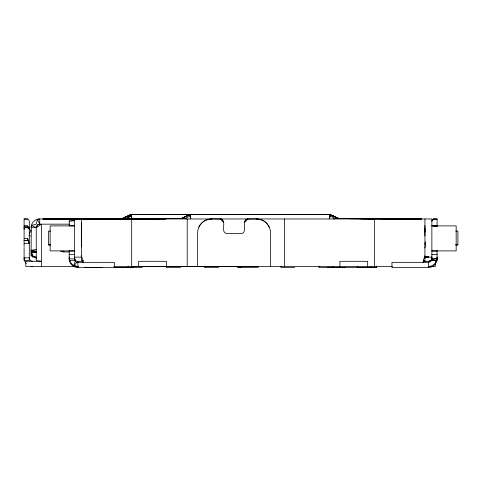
<?xml version="1.0" encoding="UTF-8"?>
<svg xmlns="http://www.w3.org/2000/svg" width="482" height="482" viewBox="0 0 482 482"><rect width="100%" height="100%" fill="white"/><g stroke="black" fill="none" stroke-linecap="round" stroke-linejoin="round"><path stroke-width="0.72" d="M83.097 262.786L83.097 260.605L81.362 260.605L81.362 222.425M437.078 257.033L437.06 258.346L437.078 257.834A8.676 8.676 0 0 1 428.402 266.51L435.342 266.51L435.342 261.304M424.931 225.474L424.961 235.933M423.196 262.786L423.196 261.304L428.402 261.304L430.083 260.864L431.348 259.671L431.872 257.033M360.759 218.834L421.461 218.961L338.756 218.448L330.146 215.141L329.495 216.189L329.495 218.961L330.236 214.454L130.941 214.454L122.741 218.418M431.83 258.352L431.872 257.834A3.47 3.47 0 0 1 428.402 261.304L428.402 267.546L391.962 267.546L391.962 262.341L428.402 262.341A3.47 3.47 0 0 0 431.872 258.87L437.078 258.87A8.676 8.676 0 0 1 428.402 267.546M437.078 250.538L437.078 260.605L431.872 260.605L431.872 218.961L39.717 218.961L37.469 219.256L36.246 224.166L31.336 225.395L31.041 255.267L32.776 256.996L32.776 255.038L31.041 253.412M424.931 248.019L425.347 245.043M425.347 241.741L424.931 244.446L425.419 243.356M124.236 218.473L124.477 217.49L125.965 216.773M183.232 218.473L183.473 217.49L190.679 214.635L189.932 214.454L181.738 218.418M69.776 260.907L69.215 257.834A8.676 8.676 0 0 0 77.891 266.51L73.86 265.516L75.499 260.346L74.421 257.834A3.47 3.47 0 0 0 76.156 260.834M270.498 266.094L270.498 232.842C270.474 228.884 268.739 224.998 265.757 222.395C260.702 217.671 253.333 219.147 247.109 219.063C242.627 220.545 245.109 226.721 244.47 230.071A3.47 3.47 0 0 1 241 233.541L227.118 233.541A3.47 3.47 0 0 1 223.648 230.071C223.009 226.721 225.492 220.539 221.009 219.063C214.526 219.021 206.664 217.683 201.687 223.027C199.102 225.612 197.65 229.197 197.62 232.842L197.62 266.51M424.931 255.834L423.196 260.605L424.931 260.605L424.931 228.36M29.179 233.866L31.041 230.643A3.47 3.47 0 0 1 29.306 227.637L27.57 225.901L24.1 225.901M198.861 227.106C201.042 222.636 205.76 218.738 210.983 219.382M73.86 265.516L77.891 261.304L83.097 261.304M431.872 221.166L433.607 218.961L437.078 218.961L437.078 226.498M431.872 220.696L433.607 218.961M123.338 218.569L124.639 217.388M182.335 218.569L183.636 217.388M188.215 215.255L181.419 218.448L83.609 219.045M124.139 217.991L129.218 215.255L131.682 214.635L330.236 214.454L338.436 218.418M183.136 217.991L189.938 214.454L330.242 214.454M130.941 214.454L127.531 216.044L127.332 216.587L127.579 217.617L131.682 215.273L129.393 216.906L127.332 216.587L122.422 218.448L100.744 218.587M127.362 217.701L131.255 216.189L130.953 214.683M186.359 217.701L190.251 216.189L189.95 214.683M420.563 218.961L335.472 218.346L333.616 218.961L335.568 218.382L364.687 218.587M436.349 258.515L431.348 259.671L436.517 260.907M72.686 218.961L74.421 220.696L69.215 221.286L73.674 219.949L69.215 219.557L72.794 219.075L69.215 218.961L69.215 225.901M36.246 251.929L32.776 251.929L31.041 250.194L36.246 249.61L31.788 250.947L36.246 251.339L32.668 251.821L36.246 251.929L32.776 252.146L31.041 250.905L32.776 255.496M69.788 224.166L39.717 224.166L37.982 224.636L36.246 227.637L36.246 260.605L41.452 261.304L25.835 261.304L25.835 266.51L78.632 266.51M207.911 219.437L211.502 218.961M31.041 255.123L32.776 256.846L34.861 256.671M428.402 256.599L428.402 257.135L424.931 257.117L428.402 256.9L426.317 256.695M69.215 219.557L73.125 219.4M32.336 251.49L36.246 251.339M433.499 219.075L437.078 218.961M437.078 225.901L433.499 226.016L435.644 226.305M88.302 218.961L96.508 218.834L43.187 218.961L97.003 218.611M112.179 218.593L125.609 218.382L127.561 218.961M238.976 266.781L236.078 266.51L241 267.546L258.352 267.546M186.558 218.961L184.606 218.382L131.682 218.961L131.255 216.189M42.723 218.961L125.609 218.382M89.447 218.961L184.606 218.382M258.352 266.51L237.03 266.642L241 267.546A8.676 8.676 0 0 1 237.487 266.805L241 267.546M166.019 218.822L131.682 218.961L166.157 218.84M43.187 218.961L96.581 218.846M90.038 218.961L155.517 218.822M84.832 218.961L166.097 218.816M238.066 266.54L131.682 266.51L131.682 214.635M115.602 267.546L133.418 267.287M358.53 267.546L376.346 267.522L376.346 266.034M24.1 246.543L24.1 218.961L27.57 218.961L29.306 220.696L29.306 260.605L24.1 260.605L24.1 247.423M69.215 219.43L73.15 219.43M220.37 219.376L221.816 219.376M433.143 219.43L437.078 219.424M69.215 225.787L74.421 225.787M431.872 225.787L437.078 225.787M74.421 225.901L50.128 225.901L50.128 250.893L74.421 250.893M431.872 225.901L456.165 225.901L456.165 250.893L431.872 250.893M24.1 226.112L27.57 226.112L27.57 226.727L29.306 228.378M433.607 226.112L437.078 226.112M29.306 227.637L24.1 227.637A8.676 8.676 0 0 0 24.269 229.336M24.1 227.733L27.57 227.733L29.306 229.287M50.622 231.107L48.393 231.107L48.393 244.989L50.622 244.989M455.671 231.107L457.9 231.107L457.9 244.989L455.671 244.989M24.1 238.457L27.57 238.457L29.306 243.392L24.1 243.283M24.1 240.482L28.565 240.482M24.1 240.596L28.565 240.596M48.393 244.754L50.622 244.754M455.671 244.754L457.9 244.754M69.215 251.008L74.421 251.008M431.872 251.008L437.078 251.008M60.539 251.002A6.941 6.941 0 0 0 64.01 251.929L69.372 251.929M69.215 254.363L74.421 254.363M431.872 254.363L437.078 254.363M74.421 257.135L81.362 257.135M424.931 257.135L431.872 257.135M113.746 266.51L392.39 266.51M114.33 267.546L114.33 262.341L77.891 262.341A3.47 3.47 0 0 1 74.421 258.87L69.215 258.87A8.676 8.676 0 0 0 77.891 267.546L142.094 267.546L142.094 266.45M294.791 267.546L280.91 267.546L280.91 266.064M376.346 267.546L319.084 267.546L319.084 266.064M246.302 219.376L247.748 219.376M257.135 219.382C262.359 218.738 267.082 222.63 269.257 227.106M345.576 267.546L327.76 267.287M102.648 267.546L84.832 267.287M349.558 218.786L421.461 218.961M372.875 218.961L368.387 218.888M368.423 218.611L418.454 218.961M335.568 218.382L374.61 218.961L374.61 266.51M335.472 218.346L350.432 218.593M24.1 218.961L27.679 219.075M32.776 256.846L36.246 256.966M32.776 252.146L36.246 252.405M423.871 261.069L425.949 261.304M423.72 261.13L425.052 261.304M256.617 218.961L260.208 219.437M330.116 214.876L336.701 217.49L336.942 218.473M329.923 216.189L333.815 217.701M330.224 214.683L337.038 217.991M31.336 225.395L36.246 227.637L41.452 224.166L41.452 266.51M331.959 215.255L333.827 216.322M336.538 217.388L337.84 218.569M63.015 250.941L64.01 251.929M190.029 215.141L190.679 216.189L190.679 218.961L190.251 216.189M29.306 243.392L27.57 238.457M37.469 219.256L39.717 224.166A3.47 3.47 0 0 0 36.246 227.637L31.041 227.637A8.676 8.676 0 0 1 39.717 218.961L39.717 224.166M81.362 255.834L83.097 260.605M81.331 229.546L81.362 246.802M424.961 231.993L424.931 218.961M69.215 257.033L69.233 258.346M371.14 266.45L371.14 267.546M367.67 266.51L367.67 261.304L339.906 261.304L339.906 266.51M357.258 266.064L357.258 267.546M332.966 266.45L332.966 267.546M284.38 218.961L284.38 266.51M218.442 266.45L218.442 267.546L204.561 267.546L204.561 266.064M187.209 218.961L187.209 266.51M180.268 266.45L180.268 267.546L166.386 267.546L166.386 261.304L138.623 261.304L138.623 266.51M128.212 266.064L128.212 267.546M81.362 218.961L81.362 228.082M77.891 267.546L77.891 261.304A3.47 3.47 0 0 1 76.993 261.184M74.421 218.961L74.421 260.605L69.215 260.605L69.215 250.538M32.776 266.51A8.676 8.676 0 0 1 31.083 266.341M26.257 263.552A8.676 8.676 0 0 1 24.1 257.834L29.306 257.834A3.47 3.47 0 0 0 32.776 261.304M427.185 256.719A8.676 8.676 0 0 1 424.781 258.213M36.397 258.213A8.676 8.676 0 0 1 33.993 256.719M32.836 255.478A8.676 8.676 0 0 1 32.204 254.532M30.529 236.017A8.676 8.676 0 0 1 28.938 235.421M246.206 219.43L244.47 222.431L247.941 218.961L246.206 219.43M221.075 219.081L220.178 218.961L223.648 222.431L221.913 219.43L221.075 219.081"/></g></svg>
